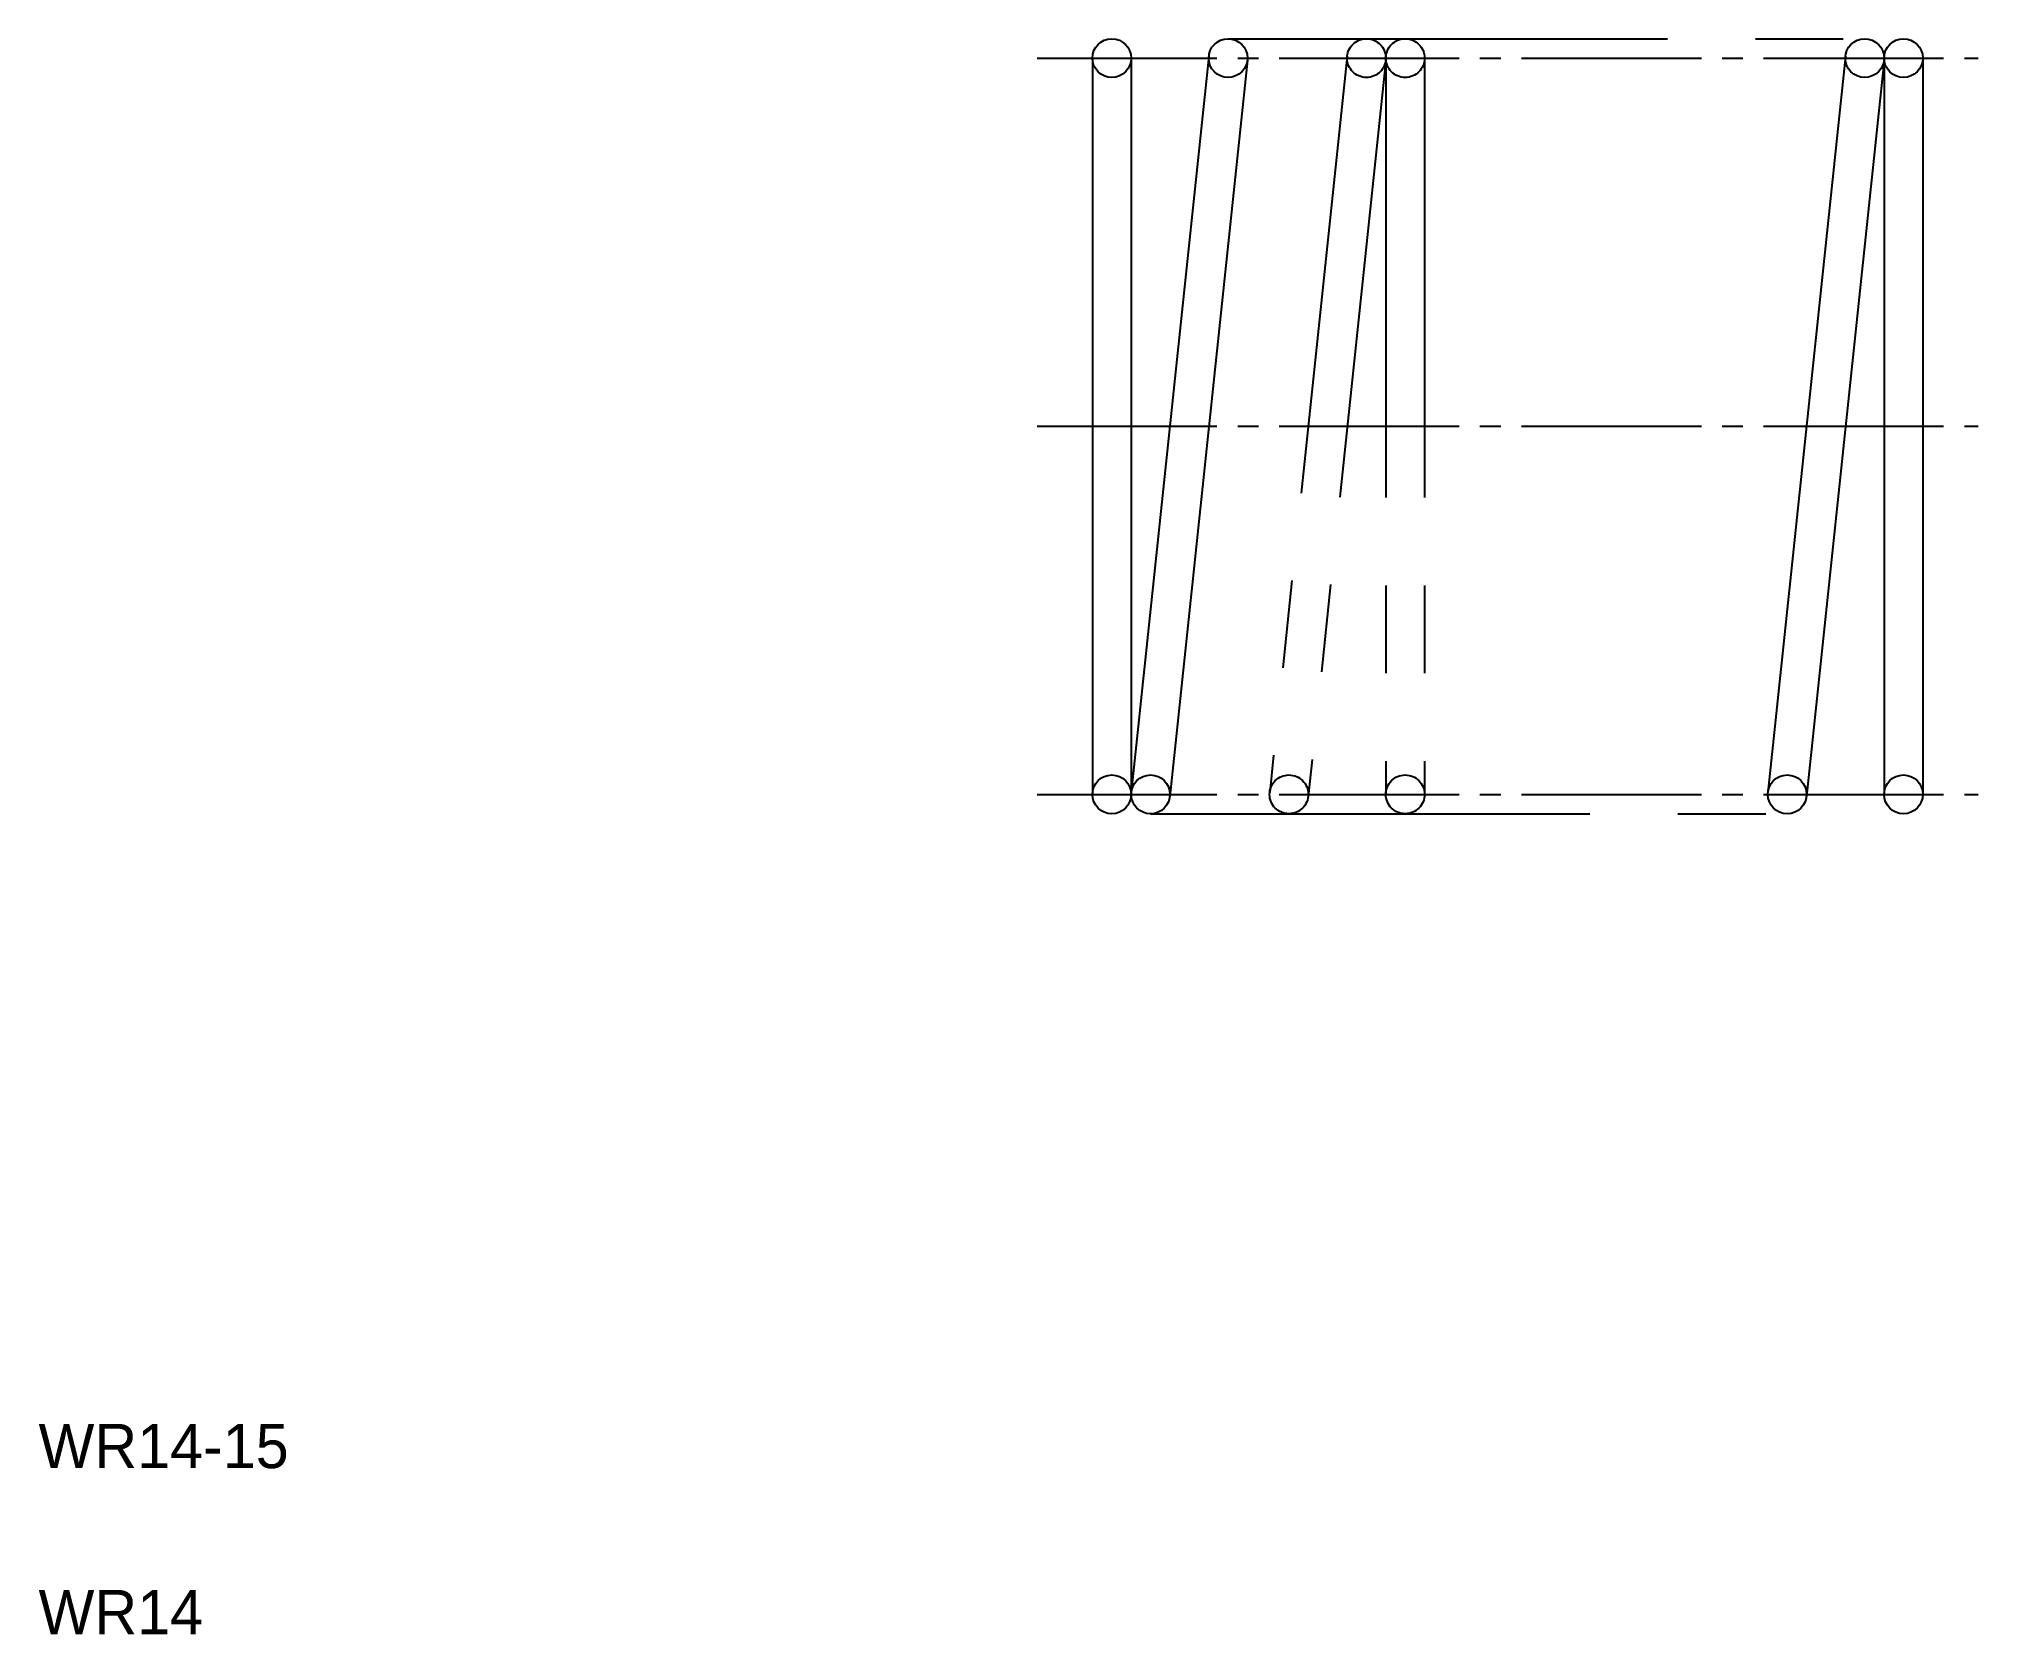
# Model space of a CAD drawing. Extents: x 2 to 37, y 2 to 30.8.
import ezdxf

# ---------------------------------------------------------------- set-up
doc = ezdxf.new("R2010")
doc.units = 0
doc.header["$LTSCALE"] = 0.25
doc.linetypes.add('CENTER', pattern=[17.5, 13, -1.5, 1.5, -1.5])
doc.linetypes.add('PHANTOM', pattern=[63.5, 31.75, -6.35, 6.35, -6.35, 6.35, -6.35])
doc.layers.get('0').update_dxf_attribs({"linetype": 'CONTINUOUS'})
doc.layers.add('CENTER', color=1, linetype='CENTER')

msp = doc.modelspace()

# ---------------------------------------------------------------- linework, layer by layer
for p, q in [((23.139, 30.508), (21.739, 17.208)), ((26.362, 30.822), (26.362, 30.822)), ((29.237, 30.822), (29.238, 30.822)), ((34.639, 30.508), (33.239, 17.208)), ((21.037, 30.472), (21.037, 17.172)), ((21.737, 30.472), (21.737, 17.172)), ((23.836, 30.435), (22.436, 17.135)), ((35.336, 30.435), (33.936, 17.135)), ((35.337, 30.472), (35.337, 17.172)), ((36.037, 30.472), (36.037, 17.172))]:
    msp.add_line(p, q)
at = {"color": 3, "linetype": 'PHANTOM'}
for p, q in [((23.487, 30.822), (34.987, 30.822)), ((25.639, 30.508), (24.239, 17.208)), ((26.336, 30.435), (24.936, 17.135)), ((26.337, 30.472), (26.337, 17.172)), ((27.037, 30.472), (27.037, 17.172)), ((22.087, 16.822), (33.587, 16.822))]:
    msp.add_line(p, q, dxfattribs=at)
for centre in [(21.387, 30.472), (23.487, 30.472), (34.987, 30.472), (35.687, 30.472), (21.387, 17.172), (22.087, 17.172), (33.587, 17.172), (35.687, 17.172)]:
    msp.add_circle(centre, 0.35)
for centre in [(25.987, 30.472), (26.687, 30.472), (24.587, 17.172), (26.687, 17.172)]:
    msp.add_circle(centre, 0.35, dxfattribs=at)
at = {"layer": 'CENTER', "color": 1, "linetype": 'CENTER'}
for p, q in [((20.037, 30.472), (37.037, 30.472)), ((20.037, 23.822), (37.037, 23.822)), ((20.037, 17.172), (37.037, 17.172))]:
    msp.add_line(p, q, dxfattribs=at)

# ---------------------------------------------------------------- texts
for s, p in [('WR14-15', (2, 5)), ('WR14', (2, 2))]:
    msp.add_text(s, height=0.8).set_placement(p)

doc.saveas('drawing.dxf')
